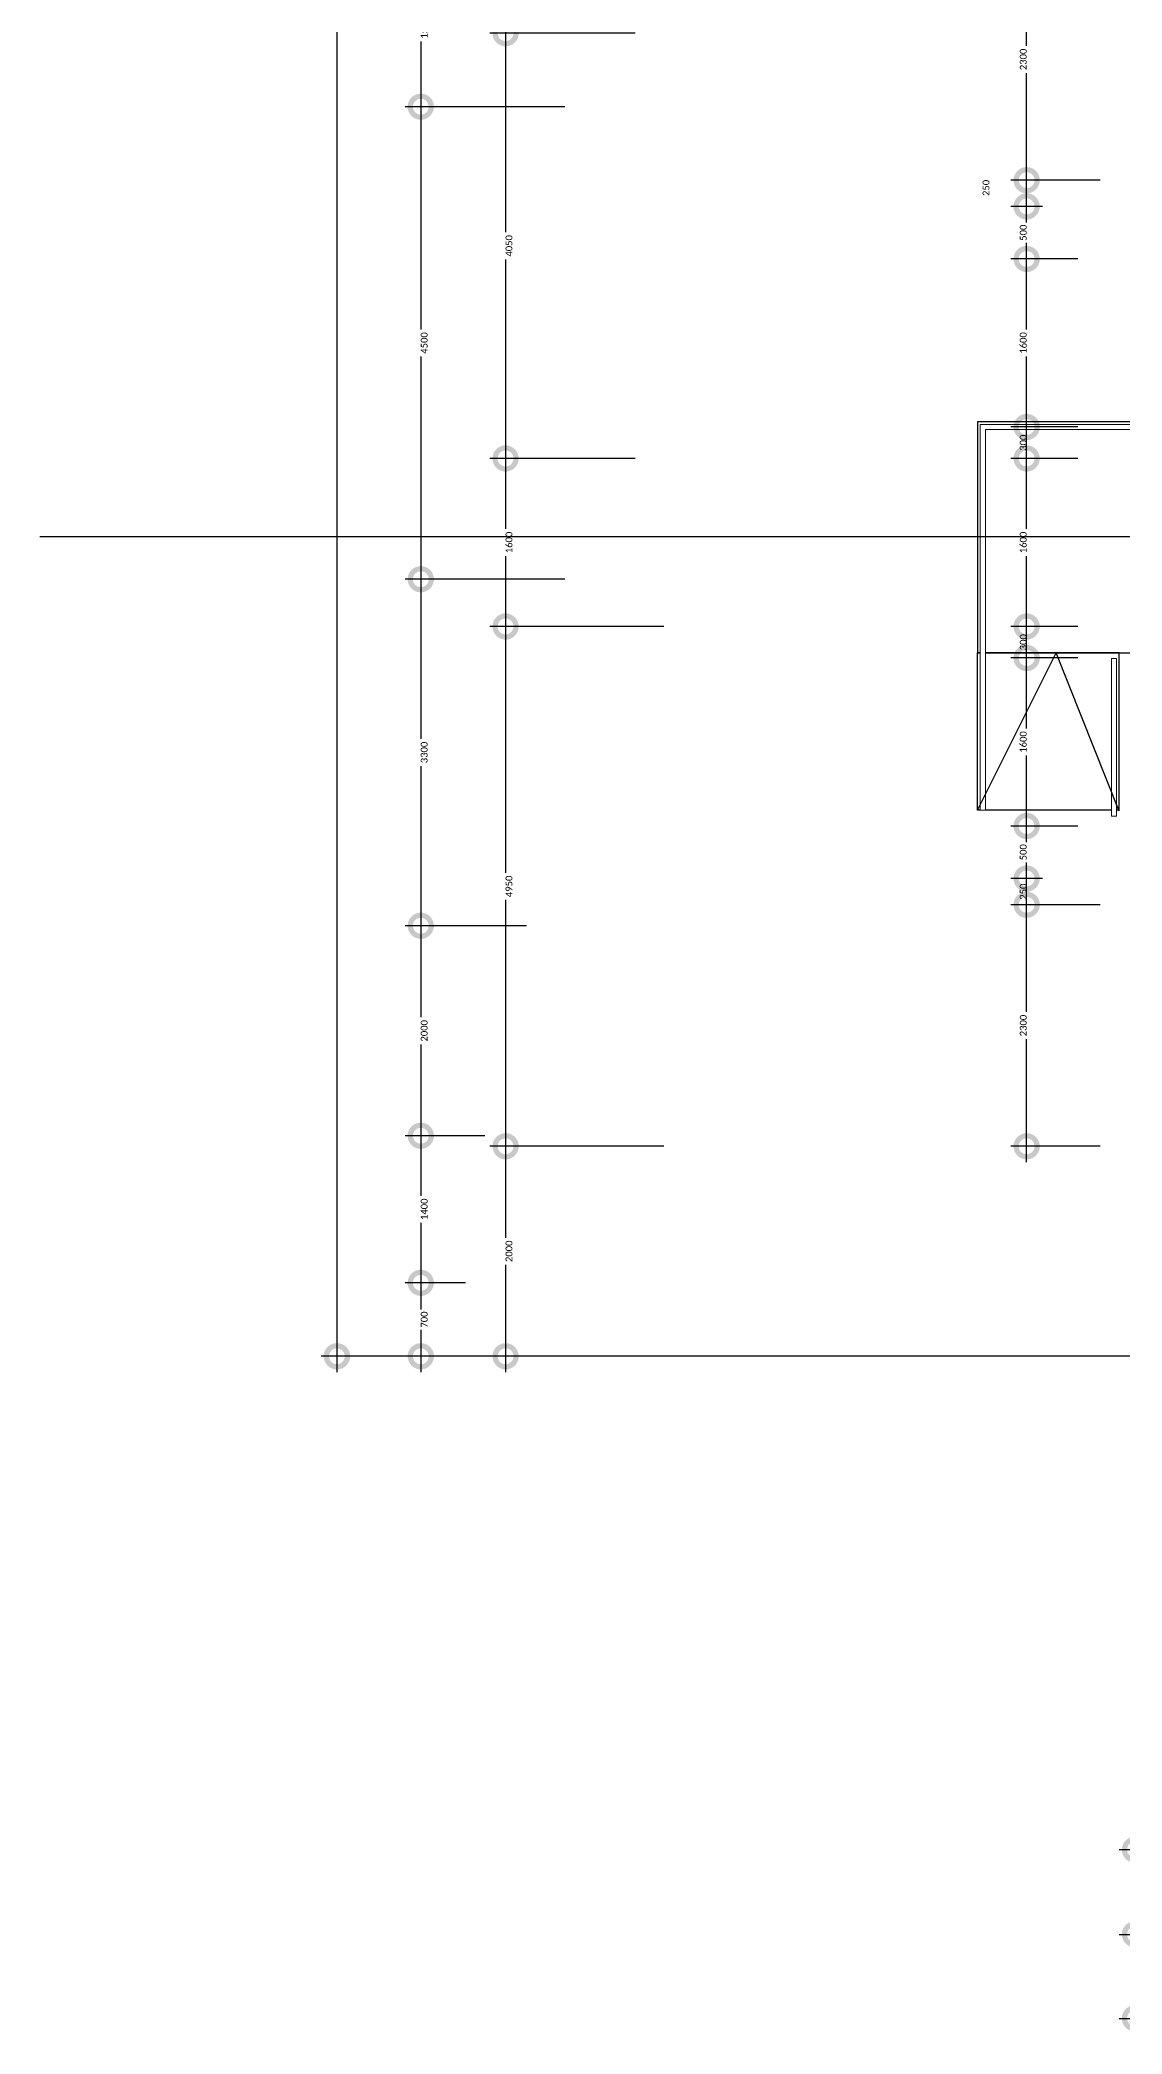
# Model space of a CAD drawing. Header units: metres. Extents: x 15.7 to 112.1, y 4.7 to 71.5.
# Drawn here: x 15.66 to 25.97, y 4.69 to 23.68 of the extents above; entities that cross this region are included whole.
import ezdxf

# ---------------------------------------------------------------- set-up
doc = ezdxf.new("R2010")
doc.units = ezdxf.units.M
doc.layers.get('0').update_dxf_attribs({"color": 3})
doc.layers.add('00', color=252, linetype='Continuous')
doc.layers.add('A-DIM', color=7, linetype='Continuous', lineweight=5)
doc.layers.add('A-FLOR-HRAL', color=1, linetype='Continuous', lineweight=9)
doc.styles.add('Calibri', font='calibri.ttf', dxfattribs={"height": 0.212639})
doc.dimstyles.new('ECG_Dimn-Detl-100', dxfattribs={"dimscale": 0.3048, "dimtxt": 0.25, "dimasz": 1.312336, "dimexe": 0.492126, "dimexo": 0.0625, "dimgap": 0, "dimtad": 1, "dimdec": 0, "dimlfac": 1000, "dimzin": 0, "dimdsep": 46, "dimtxsty": 'Calibri', "dimblk1": 'DOTSMALL', "dimblk2": 'DOTSMALL', "dimsah": 1, "dimcen": 0.09, "dimdle": 0.492126, "dimazin": 0, "dimtfac": 1, "dimtdec": 4, "dimtix": 1, "dimtmove": 0, "dimatfit": 3, "dimfxl": 0.492126, "dimfxlon": 1, "dimtvp": 1, "dimtolj": 1, "dimtzin": 0, "dimarcsym": 2})
doc.dimstyles.new('ECG_Dimn-Detl-100_1', dxfattribs={"dimscale": 0.3048, "dimtxt": 0.25, "dimasz": 1.312336, "dimexe": 0.492126, "dimexo": 0.0625, "dimgap": 0, "dimtad": 1, "dimdec": 0, "dimlfac": 1000, "dimzin": 0, "dimdsep": 46, "dimtxsty": 'Calibri', "dimblk1": 'DOTSMALL', "dimblk2": 'DOTSMALL', "dimsah": 1, "dimcen": 0.09, "dimdle": 0.492126, "dimazin": 0, "dimtfac": 1, "dimtdec": 4, "dimtix": 1, "dimtmove": 2, "dimatfit": 3, "dimfxl": 0.492126, "dimfxlon": 1, "dimtvp": 1, "dimtolj": 1, "dimtzin": 0, "dimarcsym": 2})
doc.dimstyles.new('ECG_Dimn-Detl-100_2', dxfattribs={"dimscale": 0.3048, "dimtxt": 0.25, "dimasz": 1.312336, "dimexe": 0.492126, "dimexo": 0.0625, "dimgap": 0, "dimtad": 1, "dimdec": 0, "dimlfac": 1000, "dimzin": 0, "dimdsep": 46, "dimtxsty": 'Calibri', "dimblk1": 'DOTSMALL', "dimblk2": 'DOTSMALL', "dimsah": 1, "dimcen": 0.09, "dimdle": 0.492126, "dimazin": 0, "dimtfac": 1, "dimtdec": 4, "dimtix": 1, "dimtmove": 0, "dimatfit": 3, "dimfxl": 0.492126, "dimfxlon": 1, "dimtvp": 1, "dimtolj": 1, "dimtzin": 0, "dimarcsym": 2})

# ---------------------------------------------------------------- blocks, each defined once
blk = doc.blocks.new('Railing - Railing-3161131-GROUND FLOOR PLAN')
at = {"layer": 'A-FLOR-HRAL'}
for p, q in [((25.869, 17.792), (25.919, 17.792)), ((25.869, 16.292), (25.869, 17.792)), ((25.919, 16.292), (25.919, 17.792)), ((25.919, 16.292), (25.869, 16.292))]:
    blk.add_line(p, q, dxfattribs=at)
blk = doc.blocks.new('Railing - Railing-3161135-GROUND FLOOR PLAN')
at = {"layer": 'A-FLOR-HRAL'}
for p, q in [((24.619, 20.022), (26.294, 20.022)), ((24.619, 17.847), (24.619, 20.022)), ((24.669, 19.972), (26.294, 19.972)), ((24.669, 17.847), (24.669, 19.972)), ((26.294, 20.022), (26.294, 19.972)), ((24.619, 16.347), (24.619, 17.847)), ((24.669, 16.347), (24.669, 17.847)), ((24.669, 16.347), (24.619, 16.347))]:
    blk.add_line(p, q, dxfattribs=at)
blk = doc.blocks.new('_DotSmall')
at = {"color": 0, "linetype": 'ByBlock', "const_width": 0.5}
blk.add_lwpolyline([(-0.0625, 0, 1), (0.0625, 0, 1)], format="xyb", close=True, dxfattribs=at)

msp = doc.modelspace()

# ---------------------------------------------------------------- linework, layer by layer
at = {"layer": '00'}
for p, q in [((26.6439, 20.0473), (24.5939, 20.0473)), ((24.5939, 20.0473), (24.5939, 17.8473)), ((29.9939, 18.9523), (15.6625, 18.9523)), ((24.5939, 17.8473), (24.6189, 17.8473)), ((24.6189, 17.8473), (24.5939, 17.8473)), ((24.5939, 16.3473), (24.5939, 17.8473)), ((24.5939, 16.3473), (25.3439, 17.8473)), ((24.6689, 17.8473), (26.6439, 17.8473)), ((25.9439, 17.8473), (24.6689, 17.8473)), ((25.9439, 16.339), (25.3439, 17.8473)), ((25.9439, 16.3473), (25.9439, 17.8473)), ((24.6189, 16.3473), (24.5939, 16.3473)), ((25.8689, 16.3473), (24.6689, 16.3473)), ((25.9439, 16.3473), (25.9189, 16.3473))]:
    msp.add_line(p, q, dxfattribs=at)

# ---------------------------------------------------------------- block references
for name in ['Railing - Railing-3161135-GROUND FLOOR PLAN', 'Railing - Railing-3161131-GROUND FLOOR PLAN']:
    msp.add_blockref(name, (0, 0), dxfattribs=at)

# ---------------------------------------------------------------- dimensions: what is measured, and where the dimension line sits
at = {"layer": 'A-DIM'}
for base, p1, p2, dimstyle, override in [((18.4908, 11.1473), (18.6408, 65.7473), (18.6408, 11.1473), 'ECG_Dimn-Detl-100', {"dimpost": '<>', "dimfxl": 54.6}), ((18.4925, 11.1473), (18.6425, 65.7473), (18.6425, 11.1473), 'ECG_Dimn-Detl-100', {"dimpost": '<>', "dimfxl": 54.6}), ((25.0618, 24.6473), (25.2118, 22.3473), (25.2118, 24.6473), 'ECG_Dimn-Detl-100_2', {"dimpost": '<>', "dimfxl": 2.3}), ((19.2908, 23.0473), (19.4408, 24.5473), (19.4408, 23.0473), 'ECG_Dimn-Detl-100', {"dimpost": '<>', "dimfxl": 1.5}), ((20.0984, 19.6973), (20.2484, 23.7473), (20.2484, 19.6973), 'ECG_Dimn-Detl-100_2', {"dimpost": '<>', "dimfxl": 4.05}), ((19.2908, 18.5473), (19.4408, 23.0473), (19.4408, 18.5473), 'ECG_Dimn-Detl-100', {"dimpost": '<>', "dimfxl": 4.5}), ((25.0618, 22.0973), (25.2118, 21.5973), (25.2118, 22.0973), 'ECG_Dimn-Detl-100_2', {"dimpost": '<>', "dimfxl": 0.5}), ((25.0618, 21.5973), (25.2118, 19.9973), (25.2118, 21.5973), 'ECG_Dimn-Detl-100_2', {"dimpost": '<>', "dimfxl": 1.6}), ((25.0618, 19.9973), (25.2118, 19.6973), (25.2118, 19.9973), 'ECG_Dimn-Detl-100_2', {"dimpost": '<>', "dimfxl": 0.3}), ((20.0984, 18.0973), (20.2484, 19.6973), (20.2484, 18.0973), 'ECG_Dimn-Detl-100_2', {"dimpost": '<>', "dimfxl": 1.6}), ((25.0618, 19.6973), (25.2118, 18.0973), (25.2118, 19.6973), 'ECG_Dimn-Detl-100_2', {"dimpost": '<>', "dimfxl": 1.6}), ((19.2908, 15.2473), (19.4408, 18.5473), (19.4408, 15.2473), 'ECG_Dimn-Detl-100', {"dimpost": '<>', "dimfxl": 3.3}), ((25.0618, 18.0973), (25.2118, 17.7973), (25.2118, 18.0973), 'ECG_Dimn-Detl-100_2', {"dimpost": '<>', "dimfxl": 0.3}), ((20.0984, 13.1473), (20.2484, 18.0973), (20.2484, 13.1473), 'ECG_Dimn-Detl-100_2', {"dimpost": '<>', "dimfxl": 4.95}), ((25.0618, 17.7973), (25.2118, 16.1973), (25.2118, 17.7973), 'ECG_Dimn-Detl-100_2', {"dimpost": '<>', "dimfxl": 1.6}), ((25.0618, 16.1973), (25.2118, 15.6973), (25.2118, 16.1973), 'ECG_Dimn-Detl-100_2', {"dimpost": '<>', "dimfxl": 0.5}), ((25.0618, 15.6973), (25.2118, 15.4473), (25.2118, 15.6973), 'ECG_Dimn-Detl-100_2', {"dimpost": '<>', "dimfxl": 0.25}), ((25.0618, 15.4473), (25.2118, 13.1473), (25.2118, 15.4473), 'ECG_Dimn-Detl-100_2', {"dimpost": '<>', "dimfxl": 2.3}), ((19.2908, 13.2473), (19.4408, 15.2473), (19.4408, 13.2473), 'ECG_Dimn-Detl-100', {"dimpost": '<>', "dimfxl": 2}), ((19.2908, 11.8473), (19.4408, 13.2473), (19.4408, 11.8473), 'ECG_Dimn-Detl-100', {"dimpost": '<>', "dimfxl": 1.4}), ((20.0984, 11.1473), (20.2484, 13.1473), (20.2484, 11.1473), 'ECG_Dimn-Detl-100_2', {"dimpost": '<>', "dimfxl": 2}), ((19.2908, 11.1473), (19.4408, 11.8473), (19.4408, 11.1473), 'ECG_Dimn-Detl-100', {"dimpost": '<>', "dimfxl": 0.7})]:
    msp.add_linear_dim(base=base, p1=p1, p2=p2, angle=90, dimstyle=dimstyle, override=override, dxfattribs=at).render()
msp.add_linear_dim(base=(25.0618, 22.3473), p1=(25.2118, 22.0973), p2=(25.2118, 22.3473), angle=90, location=(24.6745, 22.274), text_rotation=90, dimstyle='ECG_Dimn-Detl-100_1', override={"dimpost": '<>', "dimfxl": 0.25}, dxfattribs=at).render()
for base, p1, p2, override in [((29.4939, 6.4492), (26.0939, 6.5992), (29.4939, 6.5992), {"dimpost": '<>', "dimfxl": 3.4}), ((26.1939, 5.6424), (26.0939, 5.7924), (26.1939, 5.7924), {"dimpost": '<>', "dimfxl": 0.1}), ((94.3939, 4.8424), (26.0939, 4.9924), (94.3939, 4.9924), {"dimpost": '<>', "dimfxl": 68.3})]:
    msp.add_linear_dim(base=base, p1=p1, p2=p2, dimstyle='ECG_Dimn-Detl-100', override=override, dxfattribs=at).render()

doc.saveas('drawing.dxf')
